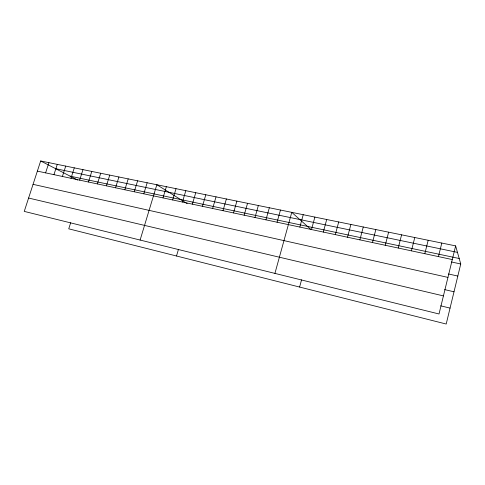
<?xml version="1.0" encoding="UTF-8"?>
<svg xmlns="http://www.w3.org/2000/svg" width="485" height="485" viewBox="0 0 485 485"><rect width="100%" height="100%" fill="white"/><g stroke="black" fill="none" stroke-linecap="round" stroke-linejoin="round"><path stroke-width="0.73" d="M455.633 245.889L439.016 313.983L24.25 211.399L40.667 160.971L455.633 245.889L460.75 263.979L446.2 324.029L68.743 228.823L70.671 222.742M438.446 256.607L441.793 243.058M424.824 253.703L428.17 240.269M411.419 250.848L414.772 237.529M398.227 248.035L401.586 234.831M385.248 245.271L388.612 232.176M372.468 242.548L375.839 229.563M359.894 239.863L363.265 226.986M347.515 237.226L350.891 224.452M335.323 234.631L338.7 221.96M323.319 232.066L326.696 219.505M299.603 287.053L301.561 279.821M311.491 229.55L314.88 217.086M299.851 227.065L303.234 214.703M274.922 273.394L291.764 212.357L311.2 229.726M277.08 222.215L280.463 210.041M265.944 219.838L269.333 207.762M254.971 217.504L258.359 205.519M244.161 215.194L247.544 203.306M233.503 212.927L236.886 201.123M222.997 210.684L226.38 198.971M212.642 208.477L216.025 196.855M202.433 206.301L205.816 194.764M176.504 256.001L178.456 249.387M192.369 204.161L195.746 192.703M182.439 202.045L185.816 190.672M172.654 199.953L176.025 188.671M162.996 197.898L166.367 186.695M140.104 240.057L156.837 184.743L187.192 203.609M143.796 193.806L147.155 182.76M134.254 191.769L137.607 180.808M124.839 189.762L128.192 178.88M115.551 187.786L118.904 176.976M106.397 185.834L109.743 175.103M97.358 183.906L100.704 173.254M88.446 182.008L91.78 171.429M79.649 180.135L82.983 169.629M70.968 178.28L74.296 167.852M62.401 176.455L65.724 166.094M53.95 174.655L57.266 164.367M45.602 172.878L48.912 162.657M55.66 168.701L457.47 252.376M70.107 176.152L459.204 258.505M37.363 171.12L452.299 259.56M451.396 261.967L460.75 263.979M448.461 273.97L457.828 276.05M33.059 184.342L447.946 277.402M444.642 289.618L454.008 291.788M28.597 198.038L443.429 295.905M440.689 305.835L450.056 308.102M40.667 160.971L77.715 180.074"/></g></svg>
